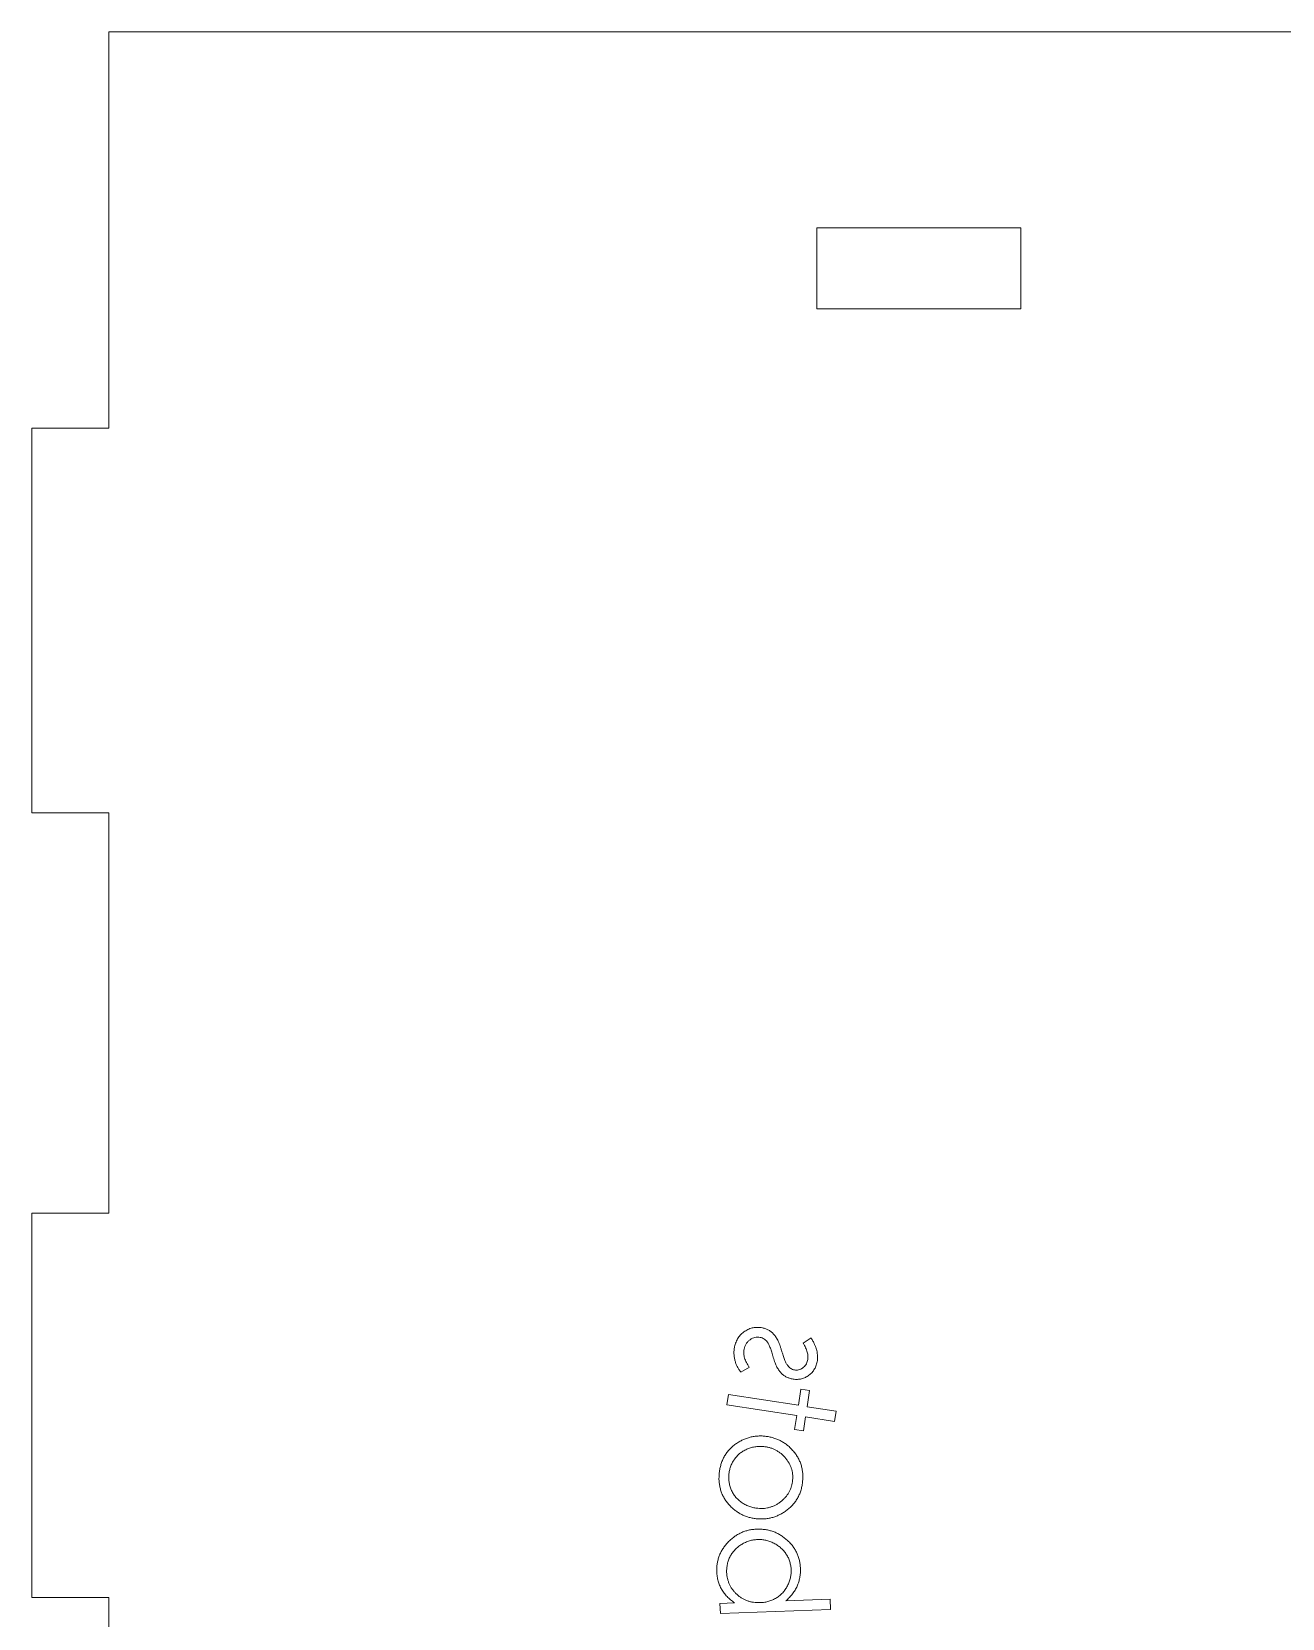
# Model space of a CAD drawing. Header units: inches. Extents: x 0 to 26.9, y 0 to 19.8.
# Drawn here: x 14.179 to 15.772, y 17.668 to 19.69 of the extents above; entities that cross this region are included whole.
import ezdxf

# ---------------------------------------------------------------- set-up
doc = ezdxf.new("R2010")
doc.units = ezdxf.units.IN
doc.header["$MEASUREMENT"] = 0

msp = doc.modelspace()

# ---------------------------------------------------------------- linework, layer by layer
at = {"color": 7, "linetype": 'Continuous', "lineweight": 15}
for p, q in [((14.2772, 19.6896), (17.2672, 19.6896)), ((14.2772, 19.1846), (14.2772, 19.6896)), ((15.4392, 19.4396), (15.1792, 19.4396)), ((15.1792, 19.4396), (15.1792, 19.3366)), ((15.4392, 19.3366), (15.4392, 19.4396)), ((15.1792, 19.3366), (15.4392, 19.3366)), ((14.1792, 18.6946), (14.1792, 19.1846)), ((14.1792, 19.1846), (14.2772, 19.1846)), ((14.2772, 18.6946), (14.1792, 18.6946)), ((14.2772, 18.1846), (14.2772, 18.6946)), ((14.1792, 17.6946), (14.1792, 18.1846)), ((14.1792, 18.1846), (14.2772, 18.1846)), ((14.2772, 17.6946), (14.1792, 17.6946)), ((14.2772, 17.1846), (14.2772, 17.6946))]:
    msp.add_line(p, q, dxfattribs=at)
at = {"color": 1, "linetype": 'Continuous', "lineweight": 15}
for p, q in [((15.1719, 18.0255), (15.1617, 18.019)), ((15.0826, 17.9819), (15.0934, 17.9881)), ((15.0667, 17.9533), (15.0647, 17.9404)), ((15.1558, 17.9396), (15.0667, 17.9533)), ((15.1589, 17.96), (15.1558, 17.9396)), ((15.17, 17.9583), (15.1589, 17.96)), ((15.1668, 17.9378), (15.17, 17.9583)), ((15.0647, 17.9404), (15.1538, 17.9266)), ((15.204, 17.9321), (15.1668, 17.9378)), ((15.202, 17.9192), (15.204, 17.9321)), ((15.1538, 17.9266), (15.151, 17.909)), ((15.151, 17.909), (15.1621, 17.9073)), ((15.1621, 17.9073), (15.1648, 17.9249)), ((15.1648, 17.9249), (15.202, 17.9192)), ((15.0745, 17.688), (15.0559, 17.6873)), ((15.0559, 17.6873), (15.0564, 17.6744)), ((15.1964, 17.6925), (15.1399, 17.6904)), ((15.1969, 17.6796), (15.1964, 17.6925)), ((15.0564, 17.6744), (15.1969, 17.6796))]:
    msp.add_line(p, q, dxfattribs=at)
for points, knots in [([(15.11, 18.0383), (15.109, 18.0385), (15.107, 18.0388), (15.104, 18.0389), (15.1011, 18.0389), (15.0982, 18.0385), (15.0954, 18.0378), (15.0927, 18.0368), (15.09, 18.0355), (15.0874, 18.0339), (15.085, 18.0322), (15.0828, 18.0302), (15.0808, 18.0279), (15.079, 18.0256), (15.0776, 18.023), (15.0763, 18.0202), (15.0753, 18.0173), (15.0748, 18.0152), (15.0746, 18.0142)], [0, 0, 0, 0, 0.064276, 0.12638, 0.187596, 0.247701, 0.307518, 0.367963, 0.429721, 0.493014, 0.556685, 0.618948, 0.680478, 0.742104, 0.804337, 0.867295, 0.932702, 1, 1, 1, 1]), ([(15.1246, 18.03), (15.1236, 18.031), (15.1216, 18.0331), (15.118, 18.0354), (15.1142, 18.0372), (15.1114, 18.0379), (15.11, 18.0383)], [0, 0, 0, 0, 0.252758, 0.497988, 0.745601, 1, 1, 1, 1]), ([(15.1349, 18.0077), (15.1345, 18.009), (15.1338, 18.0114), (15.1326, 18.015), (15.1314, 18.0182), (15.1301, 18.0211), (15.1288, 18.0238), (15.1275, 18.0261), (15.1261, 18.0282), (15.1251, 18.0294), (15.1246, 18.03)], [0, 0, 0, 0, 0.160081, 0.309521, 0.449256, 0.57798, 0.697488, 0.806664, 0.907609, 1, 1, 1, 1]), ([(15.0746, 18.0142), (15.0743, 18.0127), (15.0738, 18.0099), (15.0737, 18.0056), (15.074, 18.0012), (15.0749, 17.997), (15.0761, 17.9928), (15.0779, 17.9889), (15.08, 17.9852), (15.0817, 17.983), (15.0826, 17.9819)], [0, 0, 0, 0, 0.126306, 0.251507, 0.37659, 0.503859, 0.631033, 0.754991, 0.877299, 1, 1, 1, 1]), ([(15.0934, 17.9881), (15.0927, 17.9891), (15.0913, 17.991), (15.0896, 17.994), (15.0882, 17.9969), (15.0872, 17.9998), (15.0865, 18.0027), (15.0861, 18.0055), (15.0862, 18.0083), (15.0865, 18.0102), (15.0866, 18.0111)], [0, 0, 0, 0, 0.147354, 0.286147, 0.417342, 0.540502, 0.660104, 0.774546, 0.887665, 1, 1, 1, 1]), ([(15.0866, 18.0111), (15.0869, 18.0123), (15.0875, 18.0147), (15.0892, 18.018), (15.0914, 18.0209), (15.0942, 18.0232), (15.0972, 18.0251), (15.1004, 18.0262), (15.1037, 18.0267), (15.1058, 18.0263), (15.1069, 18.0262)], [0, 0, 0, 0, 0.135774, 0.263983, 0.391244, 0.521128, 0.64872, 0.767179, 0.88232, 1, 1, 1, 1]), ([(15.1069, 18.0262), (15.1078, 18.026), (15.1096, 18.0255), (15.112, 18.0243), (15.1142, 18.0227), (15.1154, 18.0213), (15.116, 18.0206)], [0, 0, 0, 0, 0.251369, 0.4988005, 0.7445892, 1, 1, 1, 1]), ([(15.116, 18.0206), (15.1163, 18.0202), (15.117, 18.0193), (15.1178, 18.0178), (15.1187, 18.0159), (15.1196, 18.0138), (15.1206, 18.0113), (15.1215, 18.0086), (15.1224, 18.0056), (15.123, 18.0035), (15.1233, 18.0024)], [0, 0, 0, 0, 0.077098, 0.167841, 0.270807, 0.38928, 0.519598, 0.665909, 0.825356, 1, 1, 1, 1]), ([(15.1617, 18.019), (15.1623, 18.018), (15.1635, 18.0161), (15.165, 18.0131), (15.1662, 18.0102), (15.1671, 18.0074), (15.1677, 18.0047), (15.168, 18.002), (15.168, 17.9994), (15.1677, 17.9978), (15.1676, 17.9969)], [0, 0, 0, 0, 0.151116, 0.292508, 0.425856, 0.551259, 0.669631, 0.783072, 0.8925, 1, 1, 1, 1]), ([(15.1797, 17.9951), (15.1799, 17.9963), (15.1802, 17.9986), (15.1803, 18.0022), (15.18, 18.0059), (15.1792, 18.0097), (15.178, 18.0135), (15.1764, 18.0174), (15.1744, 18.0215), (15.1727, 18.0241), (15.1719, 18.0255)], [0, 0, 0, 0, 0.109345, 0.220317, 0.334822, 0.453911, 0.578801, 0.710551, 0.851273, 1, 1, 1, 1]), ([(15.1233, 18.0024), (15.1237, 18.0012), (15.1243, 17.9988), (15.1255, 17.9955), (15.1266, 17.9925), (15.1278, 17.9897), (15.1291, 17.9872), (15.1305, 17.985), (15.1318, 17.983), (15.1328, 17.9818), (15.1333, 17.9813)], [0, 0, 0, 0, 0.159113, 0.307829, 0.446423, 0.575104, 0.694251, 0.804338, 0.906585, 1, 1, 1, 1]), ([(15.1422, 17.9902), (15.1419, 17.9906), (15.1413, 17.9915), (15.1403, 17.9931), (15.1394, 17.9949), (15.1385, 17.997), (15.1376, 17.9993), (15.1367, 18.0019), (15.1358, 18.0047), (15.1352, 18.0067), (15.1349, 18.0077)], [0, 0, 0, 0, 0.0822156, 0.1763818, 0.2819472, 0.4004554, 0.5311455, 0.674219, 0.8308376, 1, 1, 1, 1]), ([(15.1508, 17.9847), (15.1499, 17.9849), (15.1483, 17.9853), (15.1461, 17.9865), (15.144, 17.9881), (15.1429, 17.9895), (15.1422, 17.9902)], [0, 0, 0, 0, 0.239005, 0.477473, 0.731206, 1, 1, 1, 1]), ([(15.1478, 17.9733), (15.1487, 17.9731), (15.1505, 17.9727), (15.1533, 17.9726), (15.1559, 17.9727), (15.1585, 17.973), (15.1611, 17.9736), (15.1635, 17.9745), (15.1659, 17.9757), (15.1682, 17.9771), (15.1704, 17.9787), (15.1723, 17.9805), (15.1741, 17.9825), (15.1757, 17.9847), (15.177, 17.9871), (15.1781, 17.9896), (15.179, 17.9923), (15.1794, 17.9942), (15.1797, 17.9951)], [0, 0, 0, 0, 0.06574, 0.128676, 0.190593, 0.25097, 0.310665, 0.371123, 0.431721, 0.494369, 0.556943, 0.618332, 0.679441, 0.74087, 0.80313, 0.866273, 0.932162, 1, 1, 1, 1]), ([(15.1676, 17.9969), (15.1673, 17.9959), (15.1668, 17.994), (15.1655, 17.9913), (15.1636, 17.989), (15.1613, 17.9871), (15.1588, 17.9856), (15.1562, 17.9846), (15.1534, 17.9843), (15.1517, 17.9845), (15.1508, 17.9847)], [0, 0, 0, 0, 0.132741, 0.261243, 0.386845, 0.517619, 0.645375, 0.765812, 0.881753, 1, 1, 1, 1]), ([(15.1333, 17.9813), (15.1343, 17.9803), (15.1363, 17.9783), (15.1398, 17.976), (15.1436, 17.9743), (15.1464, 17.9736), (15.1478, 17.9733)], [0, 0, 0, 0, 0.249463, 0.495043, 0.743204, 1, 1, 1, 1]), ([(15.1122, 17.9004), (15.1105, 17.9005), (15.107, 17.9007), (15.1019, 17.9004), (15.0969, 17.8996), (15.092, 17.8984), (15.0873, 17.8967), (15.0826, 17.8945), (15.0782, 17.8919), (15.0739, 17.8888), (15.0698, 17.8853), (15.0663, 17.8815), (15.0632, 17.8774), (15.0605, 17.8729), (15.0584, 17.8682), (15.0567, 17.8631), (15.0555, 17.8578), (15.0551, 17.8541), (15.0549, 17.8522)], [0, 0, 0, 0, 0.062797, 0.124038, 0.18433, 0.244154, 0.304513, 0.365248, 0.427446, 0.491318, 0.55554, 0.617946, 0.679244, 0.741048, 0.803207, 0.866459, 0.931862, 1, 1, 1, 1]), ([(15.1476, 17.8833), (15.1464, 17.8846), (15.144, 17.887), (15.1401, 17.8902), (15.1359, 17.8929), (15.1316, 17.8953), (15.1271, 17.8972), (15.1223, 17.8987), (15.1173, 17.8998), (15.1139, 17.9002), (15.1122, 17.9004)], [0, 0, 0, 0, 0.127696, 0.25264, 0.375894, 0.497921, 0.620466, 0.743965, 0.870104, 1, 1, 1, 1]), ([(15.0672, 17.8512), (15.0674, 17.8529), (15.0679, 17.8564), (15.0693, 17.8614), (15.0713, 17.8661), (15.074, 17.8706), (15.0772, 17.8746), (15.0809, 17.8782), (15.0852, 17.8812), (15.0899, 17.8837), (15.0949, 17.8856), (15.1001, 17.8868), (15.1055, 17.8874), (15.109, 17.8873), (15.1108, 17.8872)], [0, 0, 0, 0, 0.084146, 0.166017, 0.247348, 0.329405, 0.411552, 0.492586, 0.575052, 0.659824, 0.745128, 0.829608, 0.914002, 1, 1, 1, 1]), ([(15.1108, 17.8872), (15.1122, 17.887), (15.115, 17.8867), (15.1189, 17.8858), (15.1227, 17.8846), (15.1264, 17.883), (15.1298, 17.881), (15.133, 17.8787), (15.1361, 17.8761), (15.1389, 17.8731), (15.1414, 17.8699), (15.1436, 17.8666), (15.1454, 17.8632), (15.1468, 17.8596), (15.1478, 17.8559), (15.1485, 17.8522), (15.1487, 17.8483), (15.1486, 17.8457), (15.1485, 17.8443)], [0, 0, 0, 0, 0.066211, 0.130493, 0.192947, 0.254994, 0.316954, 0.3795, 0.442685, 0.507788, 0.572797, 0.635493, 0.696409, 0.756656, 0.816369, 0.876161, 0.937413, 1, 1, 1, 1]), ([(15.1612, 17.8433), (15.1614, 17.8452), (15.1616, 17.8489), (15.1612, 17.8545), (15.1603, 17.8598), (15.1589, 17.865), (15.1569, 17.8699), (15.1543, 17.8746), (15.1512, 17.8792), (15.1488, 17.8819), (15.1476, 17.8833)], [0, 0, 0, 0, 0.131382, 0.257634, 0.381324, 0.503017, 0.623848, 0.746423, 0.871193, 1, 1, 1, 1]), ([(15.0549, 17.8522), (15.0548, 17.8503), (15.0545, 17.8466), (15.0549, 17.8411), (15.0557, 17.8358), (15.057, 17.8307), (15.0588, 17.8259), (15.0612, 17.8213), (15.0641, 17.8169), (15.0675, 17.8128), (15.0712, 17.8091), (15.0752, 17.8057), (15.0794, 17.8028), (15.0838, 17.8003), (15.0884, 17.7983), (15.0932, 17.7968), (15.0982, 17.7956), (15.1016, 17.7952), (15.1034, 17.795)], [0, 0, 0, 0, 0.068368, 0.133962, 0.197429, 0.259661, 0.321326, 0.382758, 0.44506, 0.509132, 0.572987, 0.635239, 0.695839, 0.75592, 0.81575, 0.87617, 0.937208, 1, 1, 1, 1]), ([(15.1042, 17.8084), (15.1024, 17.8086), (15.0989, 17.809), (15.0937, 17.8105), (15.0888, 17.8126), (15.0841, 17.8153), (15.0799, 17.8185), (15.0762, 17.8222), (15.0731, 17.8263), (15.0706, 17.8309), (15.0688, 17.8357), (15.0675, 17.8407), (15.067, 17.8459), (15.0672, 17.8494), (15.0672, 17.8512)], [0, 0, 0, 0, 0.0858879, 0.1704125, 0.2549224, 0.3403677, 0.4251531, 0.5070121, 0.5885007, 0.670267, 0.7522384, 0.8332818, 0.9157541, 1, 1, 1, 1]), ([(15.1485, 17.8443), (15.1484, 17.843), (15.1481, 17.8404), (15.1471, 17.8366), (15.1459, 17.833), (15.1443, 17.8295), (15.1423, 17.8262), (15.1399, 17.8231), (15.1373, 17.8202), (15.1342, 17.8175), (15.1309, 17.815), (15.1275, 17.8129), (15.1239, 17.8112), (15.1202, 17.8099), (15.1164, 17.8089), (15.1124, 17.8083), (15.1083, 17.8081), (15.1056, 17.8083), (15.1042, 17.8084)], [0, 0, 0, 0, 0.063102, 0.12433, 0.184668, 0.244403, 0.30463, 0.365624, 0.428156, 0.492963, 0.558202, 0.621339, 0.683497, 0.745396, 0.807296, 0.869822, 0.934007, 1, 1, 1, 1]), ([(15.141, 17.8059), (15.1424, 17.8071), (15.1453, 17.8094), (15.1492, 17.8134), (15.1525, 17.8176), (15.1553, 17.8222), (15.1576, 17.827), (15.1593, 17.8321), (15.1606, 17.8376), (15.161, 17.8413), (15.1612, 17.8433)], [0, 0, 0, 0, 0.128421, 0.253136, 0.375641, 0.496896, 0.618413, 0.741817, 0.868357, 1, 1, 1, 1]), ([(15.1034, 17.795), (15.1051, 17.7949), (15.1085, 17.7947), (15.1136, 17.795), (15.1185, 17.7956), (15.1233, 17.7968), (15.1279, 17.7984), (15.1324, 17.8005), (15.1369, 17.8029), (15.1396, 17.8049), (15.141, 17.8059)], [0, 0, 0, 0, 0.129253, 0.255222, 0.378806, 0.501271, 0.623792, 0.746593, 0.871876, 1, 1, 1, 1]), ([(15.103, 17.7818), (15.1012, 17.7817), (15.0976, 17.7815), (15.0924, 17.7806), (15.0875, 17.7792), (15.0827, 17.7773), (15.0782, 17.7749), (15.0739, 17.7721), (15.0698, 17.7688), (15.066, 17.7651), (15.0625, 17.7611), (15.0594, 17.7568), (15.0569, 17.7523), (15.0549, 17.7477), (15.0533, 17.7429), (15.0523, 17.7379), (15.0518, 17.7327), (15.0518, 17.7293), (15.0518, 17.7275)], [0, 0, 0, 0, 0.065216, 0.128417, 0.19021, 0.251561, 0.312812, 0.374471, 0.4376, 0.50231, 0.567009, 0.629888, 0.691346, 0.751921, 0.812531, 0.873727, 0.935924, 1, 1, 1, 1]), ([(15.0644, 17.7269), (15.0644, 17.7287), (15.0644, 17.7322), (15.0653, 17.7375), (15.0667, 17.7425), (15.0689, 17.7473), (15.0717, 17.7518), (15.0751, 17.7559), (15.079, 17.7595), (15.0835, 17.7626), (15.0883, 17.7651), (15.0933, 17.767), (15.0985, 17.7683), (15.1021, 17.7685), (15.1039, 17.7687)], [0, 0, 0, 0, 0.0838927, 0.1660544, 0.247772, 0.3304231, 0.4134007, 0.4950861, 0.5785214, 0.6636892, 0.7492943, 0.8331992, 0.9160505, 1, 1, 1, 1]), ([(15.1584, 17.7318), (15.1583, 17.7336), (15.1581, 17.737), (15.1571, 17.7421), (15.1557, 17.747), (15.1538, 17.7516), (15.1515, 17.7561), (15.1486, 17.7603), (15.1452, 17.7643), (15.1415, 17.768), (15.1373, 17.7714), (15.133, 17.7744), (15.1285, 17.7768), (15.1238, 17.7789), (15.1188, 17.7803), (15.1137, 17.7813), (15.1084, 17.7819), (15.1048, 17.7818), (15.103, 17.7818)], [0, 0, 0, 0, 0.063825, 0.125679, 0.18618, 0.246308, 0.306722, 0.367784, 0.430422, 0.494964, 0.559623, 0.622542, 0.684416, 0.745962, 0.807511, 0.87025, 0.933969, 1, 1, 1, 1]), ([(15.1039, 17.7687), (15.1056, 17.7687), (15.1092, 17.7687), (15.1145, 17.7678), (15.1197, 17.7663), (15.1247, 17.7641), (15.1294, 17.7613), (15.1336, 17.7579), (15.1373, 17.7541), (15.1405, 17.7498), (15.1431, 17.7452), (15.1449, 17.7403), (15.1462, 17.7353), (15.1465, 17.7319), (15.1466, 17.7302)], [0, 0, 0, 0, 0.083938, 0.167086, 0.251178, 0.337335, 0.423782, 0.50772, 0.590679, 0.674134, 0.757205, 0.838254, 0.918588, 1, 1, 1, 1]), ([(15.0518, 17.7275), (15.052, 17.7255), (15.0522, 17.7215), (15.0535, 17.7157), (15.0553, 17.7103), (15.0579, 17.7051), (15.061, 17.7003), (15.0649, 17.6959), (15.0694, 17.6917), (15.0728, 17.6893), (15.0745, 17.688)], [0, 0, 0, 0, 0.128134, 0.251585, 0.372071, 0.491455, 0.612441, 0.73648, 0.865018, 1, 1, 1, 1]), ([(15.1072, 17.6883), (15.1057, 17.6883), (15.1029, 17.6882), (15.0987, 17.6886), (15.0947, 17.6894), (15.0909, 17.6905), (15.0872, 17.692), (15.0837, 17.6939), (15.0804, 17.6962), (15.0773, 17.6988), (15.0744, 17.7016), (15.0719, 17.7047), (15.0697, 17.708), (15.0679, 17.7114), (15.0665, 17.715), (15.0654, 17.7188), (15.0647, 17.7228), (15.0645, 17.7255), (15.0644, 17.7269)], [0, 0, 0, 0, 0.067157, 0.132005, 0.1951, 0.256892, 0.318317, 0.379878, 0.441955, 0.505703, 0.569299, 0.630872, 0.691032, 0.751394, 0.811669, 0.872616, 0.935186, 1, 1, 1, 1]), ([(15.1466, 17.7302), (15.1466, 17.7284), (15.1466, 17.7249), (15.1457, 17.7196), (15.1442, 17.7145), (15.142, 17.7096), (15.1392, 17.7049), (15.1359, 17.7008), (15.1321, 17.6971), (15.1278, 17.6941), (15.1231, 17.6917), (15.1181, 17.6899), (15.1128, 17.6886), (15.1091, 17.6884), (15.1072, 17.6883)], [0, 0, 0, 0, 0.0826842, 0.1650197, 0.247505, 0.3324944, 0.4172269, 0.4992339, 0.5806447, 0.6622058, 0.7443936, 0.8271753, 0.9116743, 1, 1, 1, 1]), ([(15.1399, 17.6904), (15.1414, 17.6919), (15.1444, 17.6947), (15.1483, 17.6993), (15.1517, 17.7042), (15.1543, 17.7093), (15.1563, 17.7146), (15.1577, 17.7201), (15.1584, 17.7259), (15.1584, 17.7298), (15.1584, 17.7318)], [0, 0, 0, 0, 0.134778, 0.263624, 0.388372, 0.509738, 0.629644, 0.750269, 0.873143, 1, 1, 1, 1])]:
    msp.add_open_spline(points, degree=3, knots=knots, dxfattribs=at)

doc.saveas('drawing.dxf')
